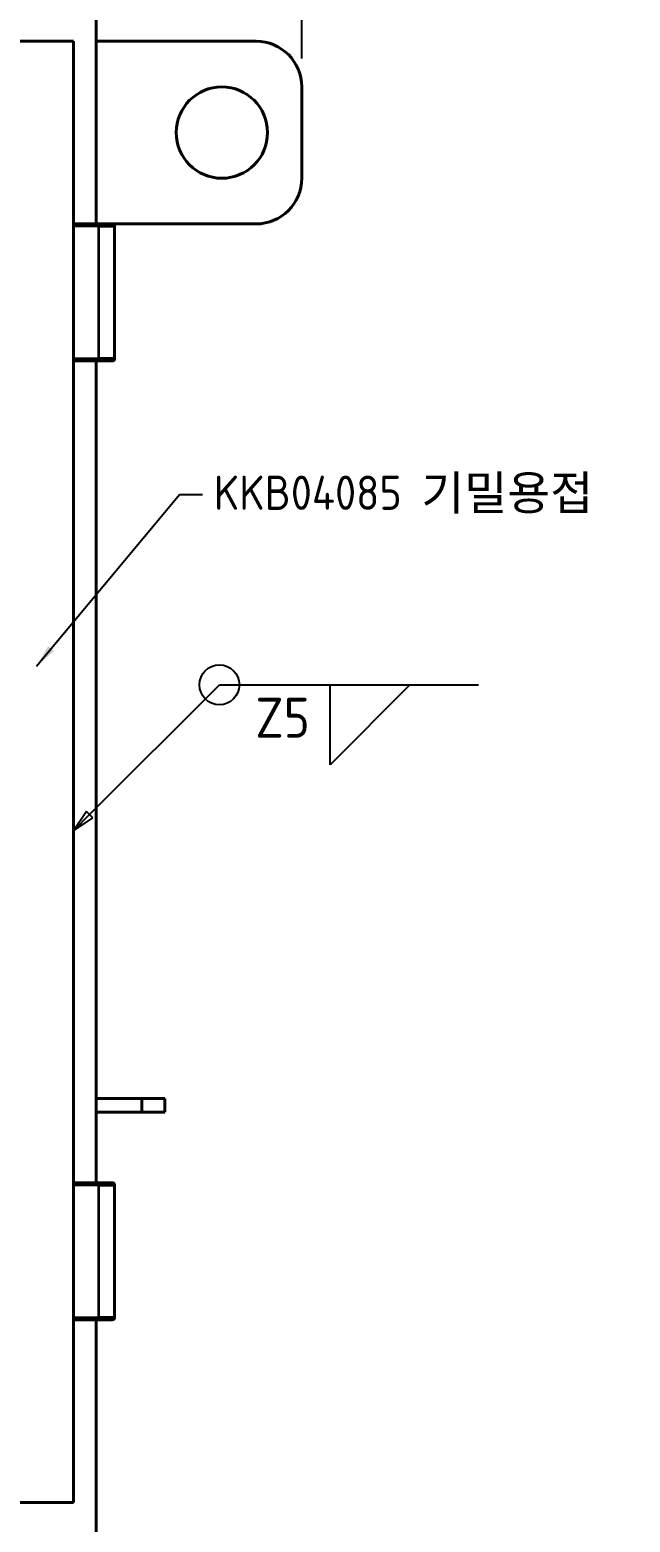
# Model space of a CAD drawing. Header units: millimetres. Extents: x 0 to 2970, y 0 to 2100.
# Drawn here: x 1835 to 2098, y 592 to 1246 of the extents above; entities that cross this region are included whole.
import ezdxf

# ---------------------------------------------------------------- set-up
doc = ezdxf.new("R2010")
doc.units = ezdxf.units.MM
doc.header["$LTSCALE"] = 5
for name, color, linetype, lineweight in [('가시적인 것(ISO)', 3, 'Continuous', 40), ('가시적인 좁은 것(ISO)', 3, 'Continuous', 35), ('기호(ISO)', 5, 'Continuous', 25), ('치수(ISO)', 2, 'Continuous', 25)]:
    doc.layers.add(name, color=color, linetype=linetype, lineweight=lineweight)
doc.styles.add('치수 텍스트_PSTEK_POSCO', font='isocp.shx')
doc.styles.add('표면거칠기 텍스트_PSTEK_POSCO', font='isocp.shx')
doc.dimstyles.new('치수_PSTEK_POSCO', dxfattribs={"dimscale": 5, "dimtxt": 3, "dimasz": 2, "dimexe": 2, "dimexo": 2.5, "dimgap": 1, "dimtad": 1, "dimrnd": 1e-08, "dimdsep": 46, "dimtxsty": '치수 텍스트_PSTEK_POSCO', "dimcen": 0.09, "dimdle": 10, "dimclrd": 7, "dimclre": 7, "dimclrt": 2, "dimadec": 1, "dimazin": 2, "dimtfac": 1, "dimtmove": 0, "dimatfit": 3, "dimfxl": 0, "dimtolj": 1, "dimlwd": -1, "dimlwe": -1, "dimarcsym": 0})
doc.dimstyles.new('치수_PSTEK_POSCO$7', dxfattribs={"dimscale": 5, "dimtxt": 3, "dimasz": 2, "dimexe": 2, "dimexo": 2.5, "dimgap": 1, "dimtad": 1, "dimrnd": 1e-08, "dimdsep": 46, "dimtxsty": '치수 텍스트_PSTEK_POSCO', "dimcen": 0.09, "dimdle": 10, "dimclrd": 7, "dimclre": 7, "dimclrt": 2, "dimadec": 1, "dimazin": 2, "dimtfac": 1, "dimtmove": 0, "dimatfit": 3, "dimfxl": 0, "dimtolj": 1, "dimlwd": -1, "dimlwe": -1, "dimarcsym": 0})

# ---------------------------------------------------------------- blocks, each defined once
blk = doc.blocks.new('용접 기호 식별자1')
at = {"layer": '기호(ISO)', "color": 7}
for p, q in [((372.18, 180.36), (383.55, 191.73)), ((383.55, 191.73), (406.24, 191.73)), ((371.9, 180.64), (370.77, 178.94)), ((372.46, 180.08), (371.9, 180.64)), ((372.18, 180.36), (370.77, 178.94)), ((370.77, 178.94), (372.46, 180.08))]:
    blk.add_line(p, q, dxfattribs=at)
at = {"layer": '기호(ISO)'}
for p, q in [((393.24, 191.73), (400.24, 191.73)), ((400.24, 191.73), (393.24, 184.73)), ((393.24, 184.73), (393.24, 191.73))]:
    blk.add_line(p, q, dxfattribs=at)
at = {"layer": '기호(ISO)', "color": 7, "flags": 128}
blk.add_lwpolyline([(371.9, 180.64), (370.77, 178.94)], dxfattribs=at)
at = {"layer": '기호(ISO)'}
blk.add_circle((383.55, 191.73), 1.75, dxfattribs=at)
at = {"layer": '기호(ISO)', "color": 7}
blk.add_solid([(371.9, 180.64), (370.77, 178.94), (372.46, 180.08), (371.9, 180.64)], dxfattribs=at)
at = {"layer": '기호(ISO)', "color": 7, "insert": (386.7, 187.1), "char_height": 3.5, "attachment_point": 7, "style": '표면거칠기 텍스트_PSTEK_POSCO'}
blk.add_mtext('Z5', dxfattribs=at)
blk = doc.blocks.new('*D37')
at = {"layer": 'Defpoints', "color": 0}
for p in [(1953.83, 1353.41), (1093.83, 1225.52), (1953.83, 1220.52)]:
    blk.add_point(p, dxfattribs=at)
at = {"layer": '치수(ISO)', "color": 7}
for p, q in [((1093.83, 1238.02), (1093.83, 1363.41)), ((1953.83, 1233.02), (1953.83, 1363.41)), ((1103.83, 1353.41), (1943.83, 1353.41))]:
    blk.add_line(p, q, dxfattribs=at)
for points in [[(1103.83, 1355.08), (1103.83, 1351.74), (1093.83, 1353.41)], [(1943.83, 1355.08), (1943.83, 1351.74), (1953.83, 1353.41)]]:
    blk.add_solid(points, dxfattribs=at)
at = {"layer": '치수(ISO)', "color": 2, "insert": (1510.33, 1365.91), "char_height": 15, "attachment_point": 4, "style": '치수 텍스트_PSTEK_POSCO'}
blk.add_mtext('\\A1;860', dxfattribs=at)

msp = doc.modelspace()

# ---------------------------------------------------------------- linework, layer by layer
at = {"layer": '가시적인 것(ISO)'}
for p, q in [((1863.832, 1160.523), (1863.832, 1275.523)), ((1453.832, 1240.523), (1853.832, 1240.523)), ((1853.832, 600.523), (1853.832, 1240.523)), ((1863.832, 1240.523), (1933.832, 1240.523)), ((1953.832, 1220.523), (1953.832, 1180.523)), ((1853.832, 1160.523), (1864.832, 1160.523)), ((1864.832, 1160.523), (1870.832, 1160.523)), ((1870.832, 1160.523), (1933.832, 1160.523)), ((1871.832, 1159.523), (1871.832, 1101.523)), ((1864.832, 1100.523), (1853.832, 1100.523)), ((1863.832, 740.523), (1863.832, 1100.523)), ((1870.832, 1100.523), (1864.832, 1100.523)), ((1863.832, 777.523), (1883.832, 777.523)), ((1863.832, 771.523), (1863.832, 777.523)), ((1883.832, 771.523), (1863.832, 771.523)), ((1893.832, 777.523), (1883.832, 777.523)), ((1883.832, 777.523), (1883.832, 771.523)), ((1883.832, 771.523), (1893.832, 771.523)), ((1893.832, 771.523), (1893.832, 777.523)), ((1853.832, 740.523), (1864.832, 740.523)), ((1864.832, 740.523), (1870.832, 740.523)), ((1871.832, 739.523), (1871.832, 681.523)), ((1864.832, 680.523), (1853.832, 680.523)), ((1863.832, 276.023), (1863.832, 680.523)), ((1870.832, 680.523), (1864.832, 680.523)), ((1853.832, 600.523), (1453.832, 600.523))]:
    msp.add_line(p, q, dxfattribs=at)
msp.add_circle((1918.832, 1200.523), 20, dxfattribs=at)
for centre, radius, start, end in [((1933.832, 1220.523), 20, 0, 90), ((1933.832, 1180.523), 20, 270, 0), ((1870.832, 1159.523), 1, 0, 90), ((1870.832, 1101.523), 1, 270, 0), ((1870.832, 739.523), 1, 0, 90), ((1870.832, 681.523), 1, 270, 0)]:
    msp.add_arc(centre, radius, start, end, dxfattribs=at)
at = {"layer": '가시적인 좁은 것(ISO)'}
for p, q in [((1864.832, 1159.523), (1853.832, 1159.523)), ((1864.832, 1159.523), (1864.832, 1160.523)), ((1864.832, 1159.523), (1871.832, 1159.523)), ((1864.832, 1159.523), (1864.832, 1101.523)), ((1853.832, 1101.523), (1864.832, 1101.523)), ((1864.832, 1100.523), (1864.832, 1101.523)), ((1871.832, 1101.523), (1864.832, 1101.523)), ((1864.832, 739.523), (1853.832, 739.523)), ((1864.832, 739.523), (1864.832, 740.523)), ((1864.832, 739.523), (1871.832, 739.523)), ((1864.832, 739.523), (1864.832, 681.523)), ((1853.832, 681.523), (1864.832, 681.523)), ((1864.832, 680.523), (1864.832, 681.523)), ((1871.832, 681.523), (1864.832, 681.523))]:
    msp.add_line(p, q, dxfattribs=at)

# ---------------------------------------------------------------- block references
at = {"layer": '기호(ISO)', "xscale": 5, "yscale": 5, "zscale": 5}
msp.add_blockref('용접 기호 식별자1', (0, 0), dxfattribs=at)

# ---------------------------------------------------------------- texts
at = {"layer": '기호(ISO)', "color": 2, "insert": (1915.295, 1041.981), "char_height": 15, "width": 199.32659, "attachment_point": 4, "style": '치수 텍스트_PSTEK_POSCO'}
msp.add_mtext('{\\fISOCP|b0|i0;\\H15.0000;KKB04085 기밀용접}', dxfattribs=at)

# ---------------------------------------------------------------- dimensions: what is measured, and where the dimension line sits
at = {"layer": '치수(ISO)', "color": 7}
dim = msp.add_linear_dim(base=(1953.832, 1353.41), p1=(1093.832, 1225.523), p2=(1953.832, 1220.523), angle=180, dimstyle='치수_PSTEK_POSCO', override={"dimdec": 2, "dimtp": 0, "dimtm": 0, "dimtdec": 2, "dimtofl": 0, "dimatfit": 1}, dxfattribs=at)
dim.commit()
dim.dimension.update_dxf_attribs({"geometry": '*D37', "text_midpoint": (1523.832, 1353.41), "dimtype": 160})

# ---------------------------------------------------------------- leaders
at = {"layer": '기호(ISO)', "color": 7, "annotation_type": 0, "has_hookline": 1, "hookline_direction": 0, "text_width": 182.372}
msp.add_leader([(1837.598, 966.832), (1900.295, 1041.981), (1910.295, 1041.981)], dimstyle='치수_PSTEK_POSCO$7', override={"dimtad": 0}, dxfattribs=at)

doc.saveas('drawing.dxf')
